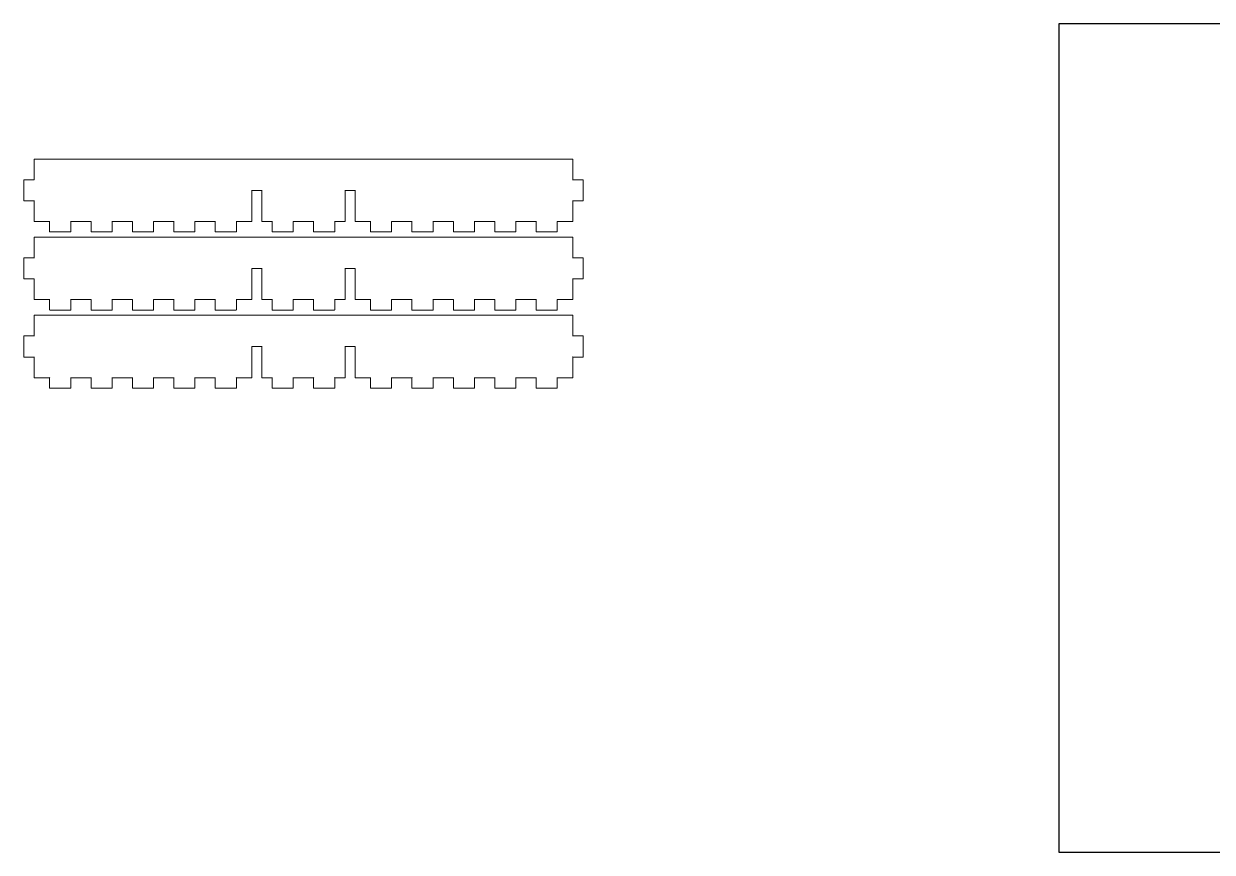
# Model space of a CAD drawing. Extents: x -52 to 1200, y -400 to 594.
# Drawn here: x 0 to 574, y -400 to 0 of the extents above; entities that cross this region are included whole.
import ezdxf

# ---------------------------------------------------------------- set-up
doc = ezdxf.new("R2010")
doc.units = 0
doc.layers.get('0').update_dxf_attribs({"linetype": 'CONTINUOUS', "lineweight": 5, "true_color": 0xffffff})
doc.layers.add('repere_echelle', color=3, linetype='CONTINUOUS', lineweight=25, true_color=0x00ff00)

msp = doc.modelspace()

# ---------------------------------------------------------------- linework, layer by layer
at = {"color": 7, "true_color": 0xffffff}
for points in [[(5, -65.4), (5, -65.4), (5, -75.4)], [(265.1, -65.3), (265.1, -65.3), (5.1, -65.3)], [(265.2, -75.4), (265.2, -65.4)], [(0, -75.4), (0, -85.4)], [(5.1, -75.3), (0.1, -75.3)], [(270.1, -75.3), (265.1, -75.3)], [(270.2, -85.4), (270.2, -75.4)], [(0.1, -85.5), (5.1, -85.5)], [(5, -85.4), (5, -95.4)], [(110.1, -80.5), (115.1, -80.5)], [(110.2, -95.4), (110.2, -80.4)], [(115, -80.4), (115, -95.4)], [(155.1, -80.5), (160.1, -80.5)], [(155.2, -95.4), (155.2, -80.4)], [(160, -80.4), (160, -95.4)], [(265.1, -85.5), (270.1, -85.5)], [(265.2, -95.4), (265.2, -95.4), (265.2, -85.4)], [(5.1, -95.5), (12.6, -95.5)], [(12.5, -95.4), (12.5, -100.4)], [(22.6, -95.5), (32.6, -95.5)], [(22.7, -100.4), (22.7, -95.4)], [(32.5, -95.4), (32.5, -100.4)], [(42.6, -95.5), (52.6, -95.5)], [(42.7, -100.4), (42.7, -95.4)], [(52.5, -95.4), (52.5, -100.4)], [(62.6, -95.5), (72.6, -95.5)], [(62.7, -100.4), (62.7, -95.4)], [(72.5, -95.4), (72.5, -100.4)], [(82.6, -95.5), (92.6, -95.5)], [(82.7, -100.4), (82.7, -95.4)], [(92.5, -95.4), (92.5, -100.4)], [(102.6, -95.5), (110.1, -95.5)], [(102.7, -100.4), (102.7, -95.4)], [(115.1, -95.5), (120.1, -95.5)], [(120, -95.4), (120, -100.4)], [(130.1, -95.5), (140.1, -95.5)], [(130.2, -100.4), (130.2, -95.4)], [(140, -95.4), (140, -100.4)], [(150.1, -95.5), (155.1, -95.5)], [(150.2, -100.4), (150.2, -95.4)], [(160.1, -95.5), (167.6, -95.5)], [(167.5, -95.4), (167.5, -100.4)], [(177.6, -95.5), (187.6, -95.5)], [(177.7, -100.4), (177.7, -95.4)], [(187.5, -95.4), (187.5, -100.4)], [(197.6, -95.5), (207.6, -95.5)], [(197.7, -100.4), (197.7, -95.4)], [(207.5, -95.4), (207.5, -100.4)], [(217.6, -95.5), (227.6, -95.5)], [(217.7, -100.4), (217.7, -95.4)], [(227.5, -95.4), (227.5, -100.4)], [(237.6, -95.5), (247.6, -95.5)], [(237.7, -100.4), (237.7, -95.4)], [(247.5, -95.4), (247.5, -100.4)], [(257.6, -95.5), (265.1, -95.5)], [(257.7, -100.4), (257.7, -95.4)], [(5, -103.1), (5, -103.1), (5, -113.1)], [(265.1, -103), (265.1, -103), (5.1, -103)], [(12.6, -100.5), (22.6, -100.5)], [(32.6, -100.5), (42.6, -100.5)], [(52.6, -100.5), (62.6, -100.5)], [(72.6, -100.5), (82.6, -100.5)], [(92.6, -100.5), (102.6, -100.5)], [(120.1, -100.5), (130.1, -100.5)], [(140.1, -100.5), (150.1, -100.5)], [(167.6, -100.5), (177.6, -100.5)], [(187.6, -100.5), (197.6, -100.5)], [(207.6, -100.5), (217.6, -100.5)], [(227.6, -100.5), (237.6, -100.5)], [(247.6, -100.5), (257.6, -100.5)], [(265.2, -113.1), (265.2, -103.1)], [(0, -113.1), (0, -123.1)], [(5.1, -113), (0.1, -113)], [(270.1, -113), (265.1, -113)], [(270.2, -123.1), (270.2, -113.1)], [(110.1, -118.2), (115.1, -118.2)], [(110.2, -133.1), (110.2, -118.1)], [(115, -118.1), (115, -133.1)], [(155.1, -118.2), (160.1, -118.2)], [(155.2, -133.1), (155.2, -118.1)], [(160, -118.1), (160, -133.1)], [(0.1, -123.2), (5.1, -123.2)], [(5, -123.1), (5, -133.1)], [(265.1, -123.2), (270.1, -123.2)], [(265.2, -133.1), (265.2, -133.1), (265.2, -123.1)], [(5.1, -133.2), (12.6, -133.2)], [(12.5, -133.1), (12.5, -138.1)], [(22.6, -133.2), (32.6, -133.2)], [(22.7, -138.1), (22.7, -133.1)], [(32.5, -133.1), (32.5, -138.1)], [(42.6, -133.2), (52.6, -133.2)], [(42.7, -138.1), (42.7, -133.1)], [(52.5, -133.1), (52.5, -138.1)], [(62.6, -133.2), (72.6, -133.2)], [(62.7, -138.1), (62.7, -133.1)], [(72.5, -133.1), (72.5, -138.1)], [(82.6, -133.2), (92.6, -133.2)], [(82.7, -138.1), (82.7, -133.1)], [(92.5, -133.1), (92.5, -138.1)], [(102.6, -133.2), (110.1, -133.2)], [(102.7, -138.1), (102.7, -133.1)], [(115.1, -133.2), (120.1, -133.2)], [(120, -133.1), (120, -138.1)], [(130.1, -133.2), (140.1, -133.2)], [(130.2, -138.1), (130.2, -133.1)], [(140, -133.1), (140, -138.1)], [(150.1, -133.2), (155.1, -133.2)], [(150.2, -138.1), (150.2, -133.1)], [(160.1, -133.2), (167.6, -133.2)], [(167.5, -133.1), (167.5, -138.1)], [(177.6, -133.2), (187.6, -133.2)], [(177.7, -138.1), (177.7, -133.1)], [(187.5, -133.1), (187.5, -138.1)], [(197.6, -133.2), (207.6, -133.2)], [(197.7, -138.1), (197.7, -133.1)], [(207.5, -133.1), (207.5, -138.1)], [(217.6, -133.2), (227.6, -133.2)], [(217.7, -138.1), (217.7, -133.1)], [(227.5, -133.1), (227.5, -138.1)], [(237.6, -133.2), (247.6, -133.2)], [(237.7, -138.1), (237.7, -133.1)], [(247.5, -133.1), (247.5, -138.1)], [(257.6, -133.2), (265.1, -133.2)], [(257.7, -138.1), (257.7, -133.1)], [(5, -140.8), (5, -140.8), (5, -150.8)], [(265.1, -140.7), (265.1, -140.7), (5.1, -140.7)], [(12.6, -138.2), (22.6, -138.2)], [(32.6, -138.2), (42.6, -138.2)], [(52.6, -138.2), (62.6, -138.2)], [(72.6, -138.2), (82.6, -138.2)], [(92.6, -138.2), (102.6, -138.2)], [(120.1, -138.2), (130.1, -138.2)], [(140.1, -138.2), (150.1, -138.2)], [(167.6, -138.2), (177.6, -138.2)], [(187.6, -138.2), (197.6, -138.2)], [(207.6, -138.2), (217.6, -138.2)], [(227.6, -138.2), (237.6, -138.2)], [(247.6, -138.2), (257.6, -138.2)], [(265.2, -150.8), (265.2, -140.8)], [(0, -150.8), (0, -160.8)], [(5.1, -150.7), (0.1, -150.7)], [(270.1, -150.7), (265.1, -150.7)], [(270.2, -160.8), (270.2, -150.8)], [(110.1, -155.9), (115.1, -155.9)], [(110.2, -170.8), (110.2, -155.8)], [(115, -155.8), (115, -170.8)], [(155.1, -155.9), (160.1, -155.9)], [(155.2, -170.8), (155.2, -155.8)], [(160, -155.8), (160, -170.8)], [(0.1, -160.9), (5.1, -160.9)], [(5, -160.8), (5, -170.8)], [(265.1, -160.9), (270.1, -160.9)], [(265.2, -170.8), (265.2, -170.8), (265.2, -160.8)], [(5.1, -170.9), (12.6, -170.9)], [(12.5, -170.8), (12.5, -175.8)], [(22.6, -170.9), (32.6, -170.9)], [(22.7, -175.8), (22.7, -170.8)], [(32.5, -170.8), (32.5, -175.8)], [(42.6, -170.9), (52.6, -170.9)], [(42.7, -175.8), (42.7, -170.8)], [(52.5, -170.8), (52.5, -175.8)], [(62.6, -170.9), (72.6, -170.9)], [(62.7, -175.8), (62.7, -170.8)], [(72.5, -170.8), (72.5, -175.8)], [(82.6, -170.9), (92.6, -170.9)], [(82.7, -175.8), (82.7, -170.8)], [(92.5, -170.8), (92.5, -175.8)], [(102.6, -170.9), (110.1, -170.9)], [(102.7, -175.8), (102.7, -170.8)], [(115.1, -170.9), (120.1, -170.9)], [(120, -170.8), (120, -175.8)], [(130.1, -170.9), (140.1, -170.9)], [(130.2, -175.8), (130.2, -170.8)], [(140, -170.8), (140, -175.8)], [(150.1, -170.9), (155.1, -170.9)], [(150.2, -175.8), (150.2, -170.8)], [(160.1, -170.9), (167.6, -170.9)], [(167.5, -170.8), (167.5, -175.8)], [(177.6, -170.9), (187.6, -170.9)], [(177.7, -175.8), (177.7, -170.8)], [(187.5, -170.8), (187.5, -175.8)], [(197.6, -170.9), (207.6, -170.9)], [(197.7, -175.8), (197.7, -170.8)], [(207.5, -170.8), (207.5, -175.8)], [(217.6, -170.9), (227.6, -170.9)], [(217.7, -175.8), (217.7, -170.8)], [(227.5, -170.8), (227.5, -175.8)], [(237.6, -170.9), (247.6, -170.9)], [(237.7, -175.8), (237.7, -170.8)], [(247.5, -170.8), (247.5, -175.8)], [(257.6, -170.9), (265.1, -170.9)], [(257.7, -175.8), (257.7, -170.8)], [(12.6, -175.9), (22.6, -175.9)], [(32.6, -175.9), (42.6, -175.9)], [(52.6, -175.9), (62.6, -175.9)], [(72.6, -175.9), (82.6, -175.9)], [(92.6, -175.9), (102.6, -175.9)], [(120.1, -175.9), (130.1, -175.9)], [(140.1, -175.9), (150.1, -175.9)], [(167.6, -175.9), (177.6, -175.9)], [(187.6, -175.9), (197.6, -175.9)], [(207.6, -175.9), (217.6, -175.9)], [(227.6, -175.9), (237.6, -175.9)], [(247.6, -175.9), (257.6, -175.9)]]:
    msp.add_lwpolyline(points, dxfattribs=at)
for points in [[(5.1, -65.3), (5.05, -65.3), (5, -65.34), (5, -65.4)], [(265.2, -65.4), (265.2, -65.34), (265.16, -65.3), (265.1, -65.3)], [(0.1, -75.3), (0.05, -75.3), (0, -75.34), (0, -75.4)], [(5, -75.4), (5, -75.34), (5.04, -75.3), (5.1, -75.3)], [(265.1, -75.3), (265.16, -75.3), (265.2, -75.34), (265.2, -75.4)], [(270.2, -75.4), (270.2, -75.34), (270.16, -75.3), (270.1, -75.3)], [(0, -85.4), (0, -85.45), (0.04, -85.5), (0.1, -85.5)], [(5.1, -85.5), (5.05, -85.5), (5, -85.46), (5, -85.4)], [(110.2, -80.4), (110.2, -80.45), (110.16, -80.5), (110.1, -80.5)], [(115.1, -80.5), (115.05, -80.5), (115, -80.46), (115, -80.4)], [(155.2, -80.4), (155.2, -80.45), (155.16, -80.5), (155.1, -80.5)], [(160.1, -80.5), (160.05, -80.5), (160, -80.46), (160, -80.4)], [(265.2, -85.4), (265.2, -85.45), (265.16, -85.5), (265.1, -85.5)], [(270.1, -85.5), (270.16, -85.5), (270.2, -85.46), (270.2, -85.4)], [(5, -95.4), (5, -95.45), (5.04, -95.5), (5.1, -95.5)], [(12.6, -95.5), (12.55, -95.5), (12.5, -95.46), (12.5, -95.4)], [(22.7, -95.4), (22.7, -95.45), (22.66, -95.5), (22.6, -95.5)], [(32.6, -95.5), (32.55, -95.5), (32.5, -95.46), (32.5, -95.4)], [(42.7, -95.4), (42.7, -95.45), (42.66, -95.5), (42.6, -95.5)], [(52.6, -95.5), (52.55, -95.5), (52.5, -95.46), (52.5, -95.4)], [(62.7, -95.4), (62.7, -95.45), (62.66, -95.5), (62.6, -95.5)], [(72.6, -95.5), (72.55, -95.5), (72.5, -95.46), (72.5, -95.4)], [(82.7, -95.4), (82.7, -95.45), (82.66, -95.5), (82.6, -95.5)], [(92.6, -95.5), (92.55, -95.5), (92.5, -95.46), (92.5, -95.4)], [(102.7, -95.4), (102.7, -95.45), (102.66, -95.5), (102.6, -95.5)], [(110.1, -95.5), (110.16, -95.5), (110.2, -95.46), (110.2, -95.4)], [(115, -95.4), (115, -95.45), (115.04, -95.5), (115.1, -95.5)], [(120.1, -95.5), (120.05, -95.5), (120, -95.46), (120, -95.4)], [(130.2, -95.4), (130.2, -95.45), (130.16, -95.5), (130.1, -95.5)], [(140.1, -95.5), (140.05, -95.5), (140, -95.46), (140, -95.4)], [(150.2, -95.4), (150.2, -95.45), (150.16, -95.5), (150.1, -95.5)], [(155.1, -95.5), (155.16, -95.5), (155.2, -95.46), (155.2, -95.4)], [(160, -95.4), (160, -95.45), (160.04, -95.5), (160.1, -95.5)], [(167.6, -95.5), (167.55, -95.5), (167.5, -95.46), (167.5, -95.4)], [(177.7, -95.4), (177.7, -95.45), (177.66, -95.5), (177.6, -95.5)], [(187.6, -95.5), (187.55, -95.5), (187.5, -95.46), (187.5, -95.4)], [(197.7, -95.4), (197.7, -95.45), (197.66, -95.5), (197.6, -95.5)], [(207.6, -95.5), (207.55, -95.5), (207.5, -95.46), (207.5, -95.4)], [(217.7, -95.4), (217.7, -95.45), (217.66, -95.5), (217.6, -95.5)], [(227.6, -95.5), (227.55, -95.5), (227.5, -95.46), (227.5, -95.4)], [(237.7, -95.4), (237.7, -95.45), (237.66, -95.5), (237.6, -95.5)], [(247.6, -95.5), (247.55, -95.5), (247.5, -95.46), (247.5, -95.4)], [(257.7, -95.4), (257.7, -95.45), (257.66, -95.5), (257.6, -95.5)], [(265.1, -95.5), (265.16, -95.5), (265.2, -95.46), (265.2, -95.4)], [(5.1, -103), (5.05, -103), (5, -103.04), (5, -103.1)], [(12.5, -100.4), (12.5, -100.45), (12.54, -100.5), (12.6, -100.5)], [(22.6, -100.5), (22.66, -100.5), (22.7, -100.46), (22.7, -100.4)], [(32.5, -100.4), (32.5, -100.45), (32.54, -100.5), (32.6, -100.5)], [(42.6, -100.5), (42.66, -100.5), (42.7, -100.46), (42.7, -100.4)], [(52.5, -100.4), (52.5, -100.45), (52.54, -100.5), (52.6, -100.5)], [(62.6, -100.5), (62.66, -100.5), (62.7, -100.46), (62.7, -100.4)], [(72.5, -100.4), (72.5, -100.45), (72.54, -100.5), (72.6, -100.5)], [(82.6, -100.5), (82.66, -100.5), (82.7, -100.46), (82.7, -100.4)], [(92.5, -100.4), (92.5, -100.45), (92.54, -100.5), (92.6, -100.5)], [(102.6, -100.5), (102.66, -100.5), (102.7, -100.46), (102.7, -100.4)], [(120, -100.4), (120, -100.45), (120.04, -100.5), (120.1, -100.5)], [(130.1, -100.5), (130.16, -100.5), (130.2, -100.46), (130.2, -100.4)], [(140, -100.4), (140, -100.45), (140.04, -100.5), (140.1, -100.5)], [(150.1, -100.5), (150.16, -100.5), (150.2, -100.46), (150.2, -100.4)], [(167.5, -100.4), (167.5, -100.45), (167.54, -100.5), (167.6, -100.5)], [(177.6, -100.5), (177.66, -100.5), (177.7, -100.46), (177.7, -100.4)], [(187.5, -100.4), (187.5, -100.45), (187.54, -100.5), (187.6, -100.5)], [(197.6, -100.5), (197.66, -100.5), (197.7, -100.46), (197.7, -100.4)], [(207.5, -100.4), (207.5, -100.45), (207.54, -100.5), (207.6, -100.5)], [(217.6, -100.5), (217.66, -100.5), (217.7, -100.46), (217.7, -100.4)], [(227.5, -100.4), (227.5, -100.45), (227.54, -100.5), (227.6, -100.5)], [(237.6, -100.5), (237.66, -100.5), (237.7, -100.46), (237.7, -100.4)], [(247.5, -100.4), (247.5, -100.45), (247.54, -100.5), (247.6, -100.5)], [(257.6, -100.5), (257.66, -100.5), (257.7, -100.46), (257.7, -100.4)], [(265.2, -103.1), (265.2, -103.05), (265.16, -103), (265.1, -103)], [(0.1, -113), (0.05, -113), (0, -113.04), (0, -113.1)], [(5, -113.1), (5, -113.05), (5.04, -113), (5.1, -113)], [(265.1, -113), (265.16, -113), (265.2, -113.04), (265.2, -113.1)], [(270.2, -113.1), (270.2, -113.05), (270.16, -113), (270.1, -113)], [(110.2, -118.1), (110.2, -118.16), (110.16, -118.2), (110.1, -118.2)], [(115.1, -118.2), (115.05, -118.2), (115, -118.16), (115, -118.1)], [(155.2, -118.1), (155.2, -118.16), (155.16, -118.2), (155.1, -118.2)], [(160.1, -118.2), (160.05, -118.2), (160, -118.16), (160, -118.1)], [(0, -123.1), (0, -123.16), (0.04, -123.2), (0.1, -123.2)], [(5.1, -123.2), (5.05, -123.2), (5, -123.16), (5, -123.1)], [(265.2, -123.1), (265.2, -123.16), (265.16, -123.2), (265.1, -123.2)], [(270.1, -123.2), (270.16, -123.2), (270.2, -123.16), (270.2, -123.1)], [(5, -133.1), (5, -133.16), (5.04, -133.2), (5.1, -133.2)], [(12.6, -133.2), (12.55, -133.2), (12.5, -133.16), (12.5, -133.1)], [(22.7, -133.1), (22.7, -133.16), (22.66, -133.2), (22.6, -133.2)], [(32.6, -133.2), (32.55, -133.2), (32.5, -133.16), (32.5, -133.1)], [(42.7, -133.1), (42.7, -133.16), (42.66, -133.2), (42.6, -133.2)], [(52.6, -133.2), (52.55, -133.2), (52.5, -133.16), (52.5, -133.1)], [(62.7, -133.1), (62.7, -133.16), (62.66, -133.2), (62.6, -133.2)], [(72.6, -133.2), (72.55, -133.2), (72.5, -133.16), (72.5, -133.1)], [(82.7, -133.1), (82.7, -133.16), (82.66, -133.2), (82.6, -133.2)], [(92.6, -133.2), (92.55, -133.2), (92.5, -133.16), (92.5, -133.1)], [(102.7, -133.1), (102.7, -133.16), (102.66, -133.2), (102.6, -133.2)], [(110.1, -133.2), (110.16, -133.2), (110.2, -133.16), (110.2, -133.1)], [(115, -133.1), (115, -133.16), (115.04, -133.2), (115.1, -133.2)], [(120.1, -133.2), (120.05, -133.2), (120, -133.16), (120, -133.1)], [(130.2, -133.1), (130.2, -133.16), (130.16, -133.2), (130.1, -133.2)], [(140.1, -133.2), (140.05, -133.2), (140, -133.16), (140, -133.1)], [(150.2, -133.1), (150.2, -133.16), (150.16, -133.2), (150.1, -133.2)], [(155.1, -133.2), (155.16, -133.2), (155.2, -133.16), (155.2, -133.1)], [(160, -133.1), (160, -133.16), (160.04, -133.2), (160.1, -133.2)], [(167.6, -133.2), (167.55, -133.2), (167.5, -133.16), (167.5, -133.1)], [(177.7, -133.1), (177.7, -133.16), (177.66, -133.2), (177.6, -133.2)], [(187.6, -133.2), (187.55, -133.2), (187.5, -133.16), (187.5, -133.1)], [(197.7, -133.1), (197.7, -133.16), (197.66, -133.2), (197.6, -133.2)], [(207.6, -133.2), (207.55, -133.2), (207.5, -133.16), (207.5, -133.1)], [(217.7, -133.1), (217.7, -133.16), (217.66, -133.2), (217.6, -133.2)], [(227.6, -133.2), (227.55, -133.2), (227.5, -133.16), (227.5, -133.1)], [(237.7, -133.1), (237.7, -133.16), (237.66, -133.2), (237.6, -133.2)], [(247.6, -133.2), (247.55, -133.2), (247.5, -133.16), (247.5, -133.1)], [(257.7, -133.1), (257.7, -133.16), (257.66, -133.2), (257.6, -133.2)], [(265.1, -133.2), (265.16, -133.2), (265.2, -133.16), (265.2, -133.1)], [(5.1, -140.7), (5.05, -140.7), (5, -140.74), (5, -140.8)], [(12.5, -138.1), (12.5, -138.16), (12.54, -138.2), (12.6, -138.2)], [(22.6, -138.2), (22.66, -138.2), (22.7, -138.16), (22.7, -138.1)], [(32.5, -138.1), (32.5, -138.16), (32.54, -138.2), (32.6, -138.2)], [(42.6, -138.2), (42.66, -138.2), (42.7, -138.16), (42.7, -138.1)], [(52.5, -138.1), (52.5, -138.16), (52.54, -138.2), (52.6, -138.2)], [(62.6, -138.2), (62.66, -138.2), (62.7, -138.16), (62.7, -138.1)], [(72.5, -138.1), (72.5, -138.16), (72.54, -138.2), (72.6, -138.2)], [(82.6, -138.2), (82.66, -138.2), (82.7, -138.16), (82.7, -138.1)], [(92.5, -138.1), (92.5, -138.16), (92.54, -138.2), (92.6, -138.2)], [(102.6, -138.2), (102.66, -138.2), (102.7, -138.16), (102.7, -138.1)], [(120, -138.1), (120, -138.16), (120.04, -138.2), (120.1, -138.2)], [(130.1, -138.2), (130.16, -138.2), (130.2, -138.16), (130.2, -138.1)], [(140, -138.1), (140, -138.16), (140.04, -138.2), (140.1, -138.2)], [(150.1, -138.2), (150.16, -138.2), (150.2, -138.16), (150.2, -138.1)], [(167.5, -138.1), (167.5, -138.16), (167.54, -138.2), (167.6, -138.2)], [(177.6, -138.2), (177.66, -138.2), (177.7, -138.16), (177.7, -138.1)], [(187.5, -138.1), (187.5, -138.16), (187.54, -138.2), (187.6, -138.2)], [(197.6, -138.2), (197.66, -138.2), (197.7, -138.16), (197.7, -138.1)], [(207.5, -138.1), (207.5, -138.16), (207.54, -138.2), (207.6, -138.2)], [(217.6, -138.2), (217.66, -138.2), (217.7, -138.16), (217.7, -138.1)], [(227.5, -138.1), (227.5, -138.16), (227.54, -138.2), (227.6, -138.2)], [(237.6, -138.2), (237.66, -138.2), (237.7, -138.16), (237.7, -138.1)], [(247.5, -138.1), (247.5, -138.16), (247.54, -138.2), (247.6, -138.2)], [(257.6, -138.2), (257.66, -138.2), (257.7, -138.16), (257.7, -138.1)], [(265.2, -140.8), (265.2, -140.75), (265.16, -140.7), (265.1, -140.7)], [(0.1, -150.7), (0.05, -150.7), (0, -150.74), (0, -150.8)], [(5, -150.8), (5, -150.75), (5.04, -150.7), (5.1, -150.7)], [(265.1, -150.7), (265.16, -150.7), (265.2, -150.74), (265.2, -150.8)], [(270.2, -150.8), (270.2, -150.75), (270.16, -150.7), (270.1, -150.7)], [(110.2, -155.8), (110.2, -155.86), (110.16, -155.9), (110.1, -155.9)], [(115.1, -155.9), (115.05, -155.9), (115, -155.86), (115, -155.8)], [(155.2, -155.8), (155.2, -155.86), (155.16, -155.9), (155.1, -155.9)], [(160.1, -155.9), (160.05, -155.9), (160, -155.86), (160, -155.8)], [(0, -160.8), (0, -160.86), (0.04, -160.9), (0.1, -160.9)], [(5.1, -160.9), (5.05, -160.9), (5, -160.86), (5, -160.8)], [(265.2, -160.8), (265.2, -160.86), (265.16, -160.9), (265.1, -160.9)], [(270.1, -160.9), (270.16, -160.9), (270.2, -160.86), (270.2, -160.8)], [(5, -170.8), (5, -170.86), (5.04, -170.9), (5.1, -170.9)], [(12.6, -170.9), (12.55, -170.9), (12.5, -170.86), (12.5, -170.8)], [(22.7, -170.8), (22.7, -170.86), (22.66, -170.9), (22.6, -170.9)], [(32.6, -170.9), (32.55, -170.9), (32.5, -170.86), (32.5, -170.8)], [(42.7, -170.8), (42.7, -170.86), (42.66, -170.9), (42.6, -170.9)], [(52.6, -170.9), (52.55, -170.9), (52.5, -170.86), (52.5, -170.8)], [(62.7, -170.8), (62.7, -170.86), (62.66, -170.9), (62.6, -170.9)], [(72.6, -170.9), (72.55, -170.9), (72.5, -170.86), (72.5, -170.8)], [(82.7, -170.8), (82.7, -170.86), (82.66, -170.9), (82.6, -170.9)], [(92.6, -170.9), (92.55, -170.9), (92.5, -170.86), (92.5, -170.8)], [(102.7, -170.8), (102.7, -170.86), (102.66, -170.9), (102.6, -170.9)], [(110.1, -170.9), (110.16, -170.9), (110.2, -170.86), (110.2, -170.8)], [(115, -170.8), (115, -170.86), (115.04, -170.9), (115.1, -170.9)], [(120.1, -170.9), (120.05, -170.9), (120, -170.86), (120, -170.8)], [(130.2, -170.8), (130.2, -170.86), (130.16, -170.9), (130.1, -170.9)], [(140.1, -170.9), (140.05, -170.9), (140, -170.86), (140, -170.8)], [(150.2, -170.8), (150.2, -170.86), (150.16, -170.9), (150.1, -170.9)], [(155.1, -170.9), (155.16, -170.9), (155.2, -170.86), (155.2, -170.8)], [(160, -170.8), (160, -170.86), (160.04, -170.9), (160.1, -170.9)], [(167.6, -170.9), (167.55, -170.9), (167.5, -170.86), (167.5, -170.8)], [(177.7, -170.8), (177.7, -170.86), (177.66, -170.9), (177.6, -170.9)], [(187.6, -170.9), (187.55, -170.9), (187.5, -170.86), (187.5, -170.8)], [(197.7, -170.8), (197.7, -170.86), (197.66, -170.9), (197.6, -170.9)], [(207.6, -170.9), (207.55, -170.9), (207.5, -170.86), (207.5, -170.8)], [(217.7, -170.8), (217.7, -170.86), (217.66, -170.9), (217.6, -170.9)], [(227.6, -170.9), (227.55, -170.9), (227.5, -170.86), (227.5, -170.8)], [(237.7, -170.8), (237.7, -170.86), (237.66, -170.9), (237.6, -170.9)], [(247.6, -170.9), (247.55, -170.9), (247.5, -170.86), (247.5, -170.8)], [(257.7, -170.8), (257.7, -170.86), (257.66, -170.9), (257.6, -170.9)], [(265.1, -170.9), (265.16, -170.9), (265.2, -170.86), (265.2, -170.8)], [(12.5, -175.8), (12.5, -175.86), (12.54, -175.9), (12.6, -175.9)], [(22.6, -175.9), (22.66, -175.9), (22.7, -175.86), (22.7, -175.8)], [(32.5, -175.8), (32.5, -175.86), (32.54, -175.9), (32.6, -175.9)], [(42.6, -175.9), (42.66, -175.9), (42.7, -175.86), (42.7, -175.8)], [(52.5, -175.8), (52.5, -175.86), (52.54, -175.9), (52.6, -175.9)], [(62.6, -175.9), (62.66, -175.9), (62.7, -175.86), (62.7, -175.8)], [(72.5, -175.8), (72.5, -175.86), (72.54, -175.9), (72.6, -175.9)], [(82.6, -175.9), (82.66, -175.9), (82.7, -175.86), (82.7, -175.8)], [(92.5, -175.8), (92.5, -175.86), (92.54, -175.9), (92.6, -175.9)], [(102.6, -175.9), (102.66, -175.9), (102.7, -175.86), (102.7, -175.8)], [(120, -175.8), (120, -175.86), (120.04, -175.9), (120.1, -175.9)], [(130.1, -175.9), (130.16, -175.9), (130.2, -175.86), (130.2, -175.8)], [(140, -175.8), (140, -175.86), (140.04, -175.9), (140.1, -175.9)], [(150.1, -175.9), (150.16, -175.9), (150.2, -175.86), (150.2, -175.8)], [(167.5, -175.8), (167.5, -175.86), (167.54, -175.9), (167.6, -175.9)], [(177.6, -175.9), (177.66, -175.9), (177.7, -175.86), (177.7, -175.8)], [(187.5, -175.8), (187.5, -175.86), (187.54, -175.9), (187.6, -175.9)], [(197.6, -175.9), (197.66, -175.9), (197.7, -175.86), (197.7, -175.8)], [(207.5, -175.8), (207.5, -175.86), (207.54, -175.9), (207.6, -175.9)], [(217.6, -175.9), (217.66, -175.9), (217.7, -175.86), (217.7, -175.8)], [(227.5, -175.8), (227.5, -175.86), (227.54, -175.9), (227.6, -175.9)], [(237.6, -175.9), (237.66, -175.9), (237.7, -175.86), (237.7, -175.8)], [(247.5, -175.8), (247.5, -175.86), (247.54, -175.9), (247.6, -175.9)], [(257.6, -175.9), (257.66, -175.9), (257.7, -175.86), (257.7, -175.8)]]:
    msp.add_open_spline(points, degree=3, dxfattribs=at)
at = {"layer": 'repere_echelle'}
for p, q in [((1100, 0), (500, 0)), ((500, 0), (500, -400)), ((500, -400), (1100, -400))]:
    msp.add_line(p, q, dxfattribs=at)

doc.saveas('drawing.dxf')
